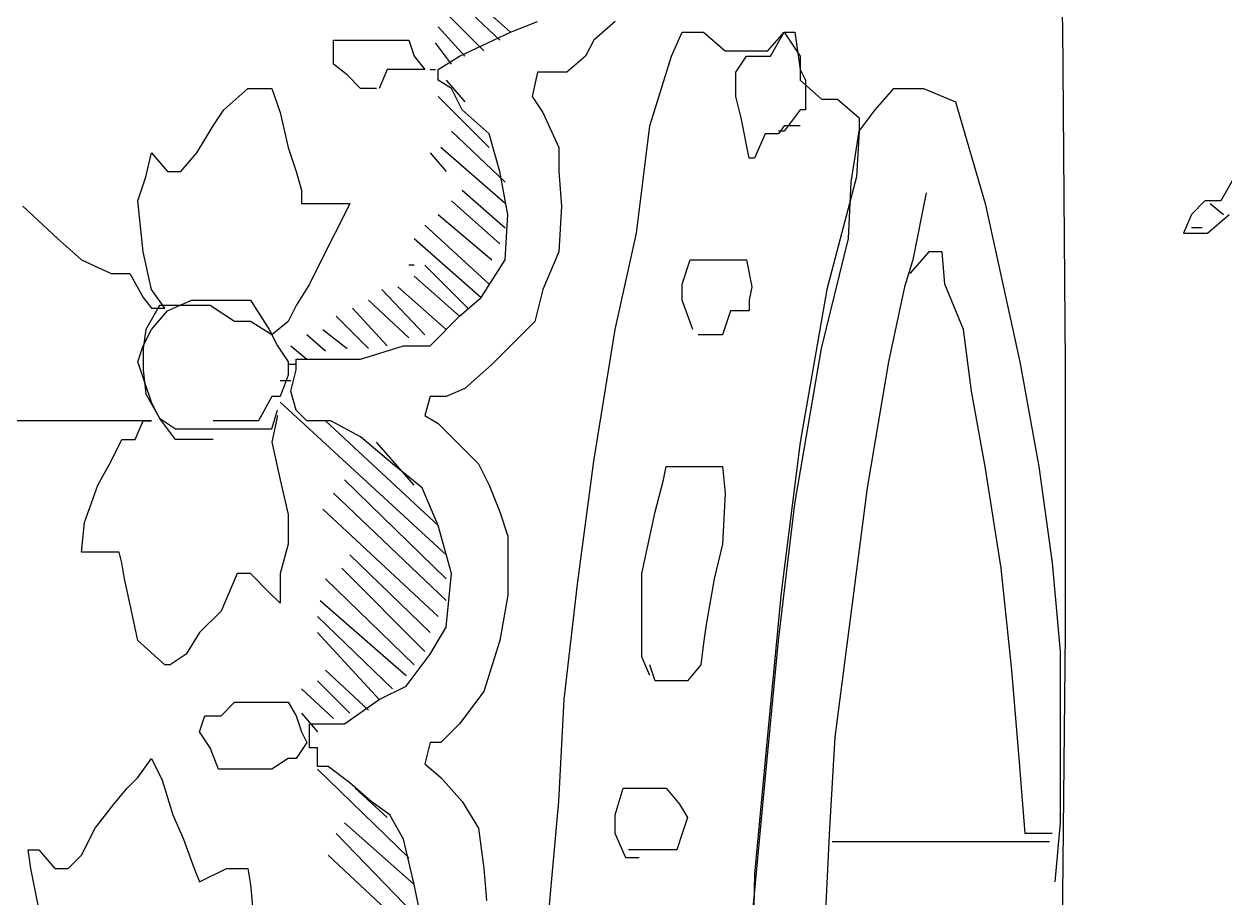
# Model space of a CAD drawing. Extents: x 730854 to 731444, y 4378581 to 4379608.
# Drawn here: x 730881.105 to 730885.585, y 4379442.97 to 4379446.23 of the extents above; entities that cross this region are included whole.
import ezdxf

# ---------------------------------------------------------------- set-up
doc = ezdxf.new("R2010")
doc.units = 0
doc.layers.get('0').update_dxf_attribs({"linetype": 'CONTINUOUS'})

msp = doc.modelspace()

# ---------------------------------------------------------------- linework, layer by layer
at = {"color": 0, "linetype": 'CONTINUOUS'}
for p, q in [((730884.98, 4379446.22), (730884.95, 4379447.31)), ((730884.98, 4379446.22), (730884.95, 4379447.31)), ((730882.92, 4379446.2), (730882.74, 4379446.36)), ((730882.92, 4379446.2), (730882.74, 4379446.36)), ((730882.71, 4379446.33), (730882.88, 4379446.17)), ((730882.71, 4379446.33), (730882.88, 4379446.17)), ((730882.82, 4379446.13), (730882.68, 4379446.27)), ((730882.82, 4379446.13), (730882.68, 4379446.27)), ((730882.92, 4379446.2), (730883.02, 4379446.24)), ((730882.92, 4379446.2), (730883.02, 4379446.24)), ((730883.31, 4379446.24), (730883.23, 4379446.17)), ((730883.31, 4379446.24), (730883.23, 4379446.17)), ((730882.65, 4379446.22), (730882.75, 4379446.11)), ((730882.65, 4379446.22), (730882.75, 4379446.11)), ((730882.73, 4379446.11), (730882.92, 4379446.2)), ((730882.73, 4379446.11), (730882.92, 4379446.2)), ((730883.52, 4379446.11), (730883.56, 4379446.2)), ((730883.52, 4379446.11), (730883.56, 4379446.2)), ((730883.56, 4379446.2), (730883.59, 4379446.2)), ((730883.56, 4379446.2), (730883.59, 4379446.2)), ((730883.59, 4379446.2), (730883.64, 4379446.2)), ((730883.59, 4379446.2), (730883.64, 4379446.2)), ((730883.64, 4379446.2), (730883.72, 4379446.13)), ((730883.64, 4379446.2), (730883.72, 4379446.13)), ((730883.88, 4379446.13), (730883.94, 4379446.2)), ((730883.88, 4379446.13), (730883.94, 4379446.2)), ((730883.89, 4379446.11), (730883.94, 4379446.2)), ((730883.89, 4379446.11), (730883.94, 4379446.2)), ((730883.94, 4379446.2), (730884, 4379446.11)), ((730883.94, 4379446.2), (730883.98, 4379446.2)), ((730883.94, 4379446.2), (730884, 4379446.11)), ((730883.94, 4379446.2), (730883.98, 4379446.2)), ((730883.98, 4379446.2), (730884, 4379446.06)), ((730883.98, 4379446.2), (730884, 4379446.06)), ((730884.99, 4379444.96), (730884.98, 4379446.22)), ((730884.99, 4379444.96), (730884.98, 4379446.22)), ((730882.26, 4379446.08), (730882.26, 4379446.17)), ((730882.26, 4379446.17), (730882.3, 4379446.17)), ((730882.26, 4379446.08), (730882.26, 4379446.17)), ((730882.26, 4379446.17), (730882.3, 4379446.17)), ((730882.3, 4379446.17), (730882.36, 4379446.17)), ((730882.3, 4379446.17), (730882.36, 4379446.17)), ((730882.36, 4379446.17), (730882.42, 4379446.17)), ((730882.36, 4379446.17), (730882.42, 4379446.17)), ((730882.42, 4379446.17), (730882.48, 4379446.17)), ((730882.42, 4379446.17), (730882.48, 4379446.17)), ((730882.48, 4379446.17), (730882.54, 4379446.17)), ((730882.48, 4379446.17), (730882.54, 4379446.17)), ((730882.54, 4379446.17), (730882.56, 4379446.11)), ((730882.54, 4379446.17), (730882.56, 4379446.11)), ((730882.7, 4379446.08), (730882.64, 4379446.16)), ((730882.7, 4379446.08), (730882.64, 4379446.16)), ((730883.23, 4379446.17), (730883.2, 4379446.11)), ((730883.23, 4379446.17), (730883.2, 4379446.11)), ((730882.56, 4379446.11), (730882.6, 4379446.06)), ((730882.56, 4379446.11), (730882.6, 4379446.06)), ((730882.65, 4379446.06), (730882.73, 4379446.11)), ((730882.65, 4379446.06), (730882.73, 4379446.11)), ((730883.2, 4379446.11), (730883.13, 4379446.05)), ((730883.2, 4379446.11), (730883.13, 4379446.05)), ((730883.44, 4379445.85), (730883.52, 4379446.11)), ((730883.44, 4379445.85), (730883.52, 4379446.11)), ((730883.72, 4379446.13), (730883.76, 4379446.13)), ((730883.72, 4379446.13), (730883.76, 4379446.13)), ((730883.76, 4379446.13), (730883.83, 4379446.13)), ((730883.76, 4379446.13), (730883.83, 4379446.13)), ((730883.76, 4379446.05), (730883.8, 4379446.11)), ((730883.76, 4379446.05), (730883.8, 4379446.11)), ((730883.8, 4379446.11), (730883.84, 4379446.11)), ((730883.8, 4379446.11), (730883.84, 4379446.11)), ((730883.83, 4379446.13), (730883.88, 4379446.13)), ((730883.83, 4379446.13), (730883.88, 4379446.13)), ((730883.84, 4379446.11), (730883.89, 4379446.11)), ((730883.84, 4379446.11), (730883.89, 4379446.11)), ((730884, 4379446.11), (730884, 4379446.02)), ((730884, 4379446.11), (730884, 4379446.02)), ((730882.31, 4379446.04), (730882.26, 4379446.08)), ((730882.31, 4379446.04), (730882.26, 4379446.08)), ((730882.46, 4379446.06), (730882.43, 4379445.99)), ((730882.46, 4379446.06), (730882.43, 4379445.99)), ((730882.53, 4379446.06), (730882.46, 4379446.06)), ((730882.53, 4379446.06), (730882.46, 4379446.06)), ((730882.56, 4379446.06), (730882.53, 4379446.06)), ((730882.56, 4379446.06), (730882.53, 4379446.06)), ((730882.6, 4379446.06), (730882.56, 4379446.06)), ((730882.6, 4379446.06), (730882.56, 4379446.06)), ((730882.62, 4379446.06), (730882.64, 4379446.06)), ((730882.62, 4379446.06), (730882.64, 4379446.06)), ((730882.65, 4379446.02), (730882.65, 4379446.06)), ((730882.65, 4379446.02), (730882.65, 4379446.06)), ((730883.02, 4379446.05), (730883, 4379445.96)), ((730883.02, 4379446.05), (730883, 4379445.96)), ((730883.06, 4379446.05), (730883.02, 4379446.05)), ((730883.06, 4379446.05), (730883.02, 4379446.05)), ((730883.13, 4379446.05), (730883.06, 4379446.05)), ((730883.13, 4379446.05), (730883.06, 4379446.05)), ((730883.76, 4379445.96), (730883.76, 4379446.05)), ((730883.76, 4379445.96), (730883.76, 4379446.05)), ((730884, 4379446.06), (730884.02, 4379446.02)), ((730884, 4379446.06), (730884.02, 4379446.02)), ((730882.36, 4379445.99), (730882.31, 4379446.04)), ((730882.36, 4379445.99), (730882.31, 4379446.04)), ((730882.7, 4379445.99), (730882.65, 4379446.02)), ((730882.7, 4379445.99), (730882.65, 4379446.02)), ((730882.68, 4379446.02), (730882.75, 4379445.94)), ((730882.68, 4379446.02), (730882.75, 4379445.94)), ((730884, 4379446.02), (730884.08, 4379445.95)), ((730884, 4379446.02), (730884.08, 4379445.95)), ((730884.02, 4379446.02), (730884.02, 4379445.96)), ((730884.02, 4379446.02), (730884.02, 4379445.96)), ((730881.85, 4379445.91), (730881.94, 4379445.99)), ((730881.85, 4379445.91), (730881.94, 4379445.99)), ((730881.94, 4379445.99), (730882, 4379445.99)), ((730881.94, 4379445.99), (730882, 4379445.99)), ((730882, 4379445.99), (730882.03, 4379445.99)), ((730882, 4379445.99), (730882.03, 4379445.99)), ((730882.03, 4379445.99), (730882.06, 4379445.9)), ((730882.03, 4379445.99), (730882.06, 4379445.9)), ((730882.42, 4379445.99), (730882.36, 4379445.99)), ((730882.42, 4379445.99), (730882.36, 4379445.99)), ((730882.84, 4379445.77), (730882.65, 4379445.96)), ((730882.84, 4379445.77), (730882.65, 4379445.96)), ((730882.74, 4379445.91), (730882.7, 4379445.99)), ((730882.74, 4379445.91), (730882.7, 4379445.99)), ((730883, 4379445.96), (730883.04, 4379445.9)), ((730883, 4379445.96), (730883.04, 4379445.9)), ((730883.78, 4379445.88), (730883.76, 4379445.96)), ((730883.78, 4379445.88), (730883.76, 4379445.96)), ((730884.02, 4379445.96), (730884.02, 4379445.91)), ((730884.02, 4379445.96), (730884.02, 4379445.91)), ((730884.28, 4379445.91), (730884.35, 4379445.99)), ((730884.28, 4379445.91), (730884.35, 4379445.99)), ((730884.35, 4379445.99), (730884.46, 4379445.99)), ((730884.35, 4379445.99), (730884.46, 4379445.99)), ((730884.46, 4379445.99), (730884.58, 4379445.94)), ((730884.46, 4379445.99), (730884.58, 4379445.94)), ((730881.81, 4379445.85), (730881.85, 4379445.91)), ((730881.81, 4379445.85), (730881.85, 4379445.91)), ((730882.84, 4379445.82), (730882.74, 4379445.91)), ((730882.84, 4379445.82), (730882.74, 4379445.91)), ((730884, 4379445.91), (730883.94, 4379445.83)), ((730884, 4379445.91), (730883.94, 4379445.83)), ((730884.02, 4379445.91), (730884, 4379445.91)), ((730884.02, 4379445.91), (730884, 4379445.91)), ((730884.08, 4379445.95), (730884.14, 4379445.95)), ((730884.08, 4379445.95), (730884.14, 4379445.95)), ((730884.14, 4379445.95), (730884.22, 4379445.88)), ((730884.14, 4379445.95), (730884.22, 4379445.88)), ((730884.22, 4379445.83), (730884.28, 4379445.91)), ((730884.22, 4379445.83), (730884.28, 4379445.91)), ((730884.58, 4379445.94), (730884.69, 4379445.56)), ((730884.58, 4379445.94), (730884.69, 4379445.56)), ((730882.06, 4379445.9), (730882.09, 4379445.77)), ((730882.06, 4379445.9), (730882.09, 4379445.77)), ((730883.04, 4379445.9), (730883.1, 4379445.77)), ((730883.04, 4379445.9), (730883.1, 4379445.77)), ((730883.81, 4379445.73), (730883.78, 4379445.88)), ((730883.81, 4379445.73), (730883.78, 4379445.88)), ((730884.22, 4379445.88), (730884.22, 4379445.83)), ((730884.22, 4379445.88), (730884.22, 4379445.83)), ((730881.75, 4379445.75), (730881.81, 4379445.85)), ((730881.75, 4379445.75), (730881.81, 4379445.85)), ((730882.7, 4379445.83), (730882.9, 4379445.64)), ((730882.7, 4379445.83), (730882.9, 4379445.64)), ((730882.88, 4379445.68), (730882.84, 4379445.82)), ((730882.88, 4379445.68), (730882.84, 4379445.82)), ((730883.39, 4379445.45), (730883.44, 4379445.85)), ((730883.39, 4379445.45), (730883.44, 4379445.85)), ((730883.87, 4379445.82), (730883.83, 4379445.73)), ((730883.87, 4379445.82), (730883.83, 4379445.73)), ((730883.92, 4379445.82), (730883.87, 4379445.82)), ((730883.92, 4379445.82), (730883.87, 4379445.82)), ((730883.94, 4379445.85), (730883.92, 4379445.82)), ((730883.94, 4379445.85), (730883.92, 4379445.82)), ((730883.94, 4379445.83), (730883.92, 4379445.83)), ((730883.94, 4379445.83), (730883.92, 4379445.83)), ((730884, 4379445.85), (730883.94, 4379445.85)), ((730884, 4379445.85), (730883.94, 4379445.85)), ((730884.19, 4379445.64), (730884.22, 4379445.83)), ((730884.19, 4379445.64), (730884.22, 4379445.83)), ((730884.22, 4379445.83), (730884.21, 4379445.66)), ((730884.22, 4379445.83), (730884.21, 4379445.66)), ((730881.56, 4379445.66), (730881.58, 4379445.75)), ((730881.56, 4379445.66), (730881.58, 4379445.75)), ((730881.58, 4379445.75), (730881.64, 4379445.68)), ((730881.58, 4379445.75), (730881.64, 4379445.68)), ((730881.69, 4379445.68), (730881.75, 4379445.75)), ((730881.69, 4379445.68), (730881.75, 4379445.75)), ((730882.09, 4379445.77), (730882.12, 4379445.68)), ((730882.09, 4379445.77), (730882.12, 4379445.68)), ((730882.62, 4379445.75), (730882.68, 4379445.68)), ((730882.62, 4379445.75), (730882.68, 4379445.68)), ((730882.9, 4379445.56), (730882.66, 4379445.77)), ((730882.9, 4379445.56), (730882.66, 4379445.77)), ((730883.1, 4379445.77), (730883.1, 4379445.68)), ((730883.1, 4379445.77), (730883.1, 4379445.68)), ((730883.83, 4379445.73), (730883.81, 4379445.73)), ((730883.83, 4379445.73), (730883.81, 4379445.73)), ((730881.53, 4379445.57), (730881.56, 4379445.66)), ((730881.53, 4379445.57), (730881.56, 4379445.66)), ((730881.64, 4379445.68), (730881.69, 4379445.68)), ((730881.64, 4379445.68), (730881.69, 4379445.68)), ((730882.12, 4379445.68), (730882.14, 4379445.61)), ((730882.12, 4379445.68), (730882.14, 4379445.61)), ((730882.91, 4379445.52), (730882.88, 4379445.68)), ((730882.91, 4379445.52), (730882.88, 4379445.68)), ((730883.1, 4379445.68), (730883.11, 4379445.55)), ((730883.1, 4379445.68), (730883.11, 4379445.55)), ((730884.21, 4379445.66), (730884.1, 4379445.24)), ((730884.21, 4379445.66), (730884.1, 4379445.24)), ((730884.18, 4379445.43), (730884.19, 4379445.64)), ((730884.18, 4379445.43), (730884.19, 4379445.64)), ((730885.62, 4379445.66), (730885.57, 4379445.57)), ((730885.62, 4379445.66), (730885.57, 4379445.57)), ((730882.14, 4379445.61), (730882.14, 4379445.56)), ((730882.14, 4379445.61), (730882.14, 4379445.56)), ((730882.74, 4379445.61), (730882.9, 4379445.47)), ((730882.74, 4379445.61), (730882.9, 4379445.47)), ((730884.47, 4379445.6), (730884.42, 4379445.35)), ((730884.47, 4379445.6), (730884.42, 4379445.35)), ((730881.1, 4379445.55), (730881.23, 4379445.43)), ((730881.1, 4379445.55), (730881.23, 4379445.43)), ((730881.55, 4379445.38), (730881.53, 4379445.57)), ((730881.55, 4379445.38), (730881.53, 4379445.57)), ((730882.14, 4379445.56), (730882.24, 4379445.56)), ((730882.14, 4379445.56), (730882.24, 4379445.56)), ((730882.24, 4379445.56), (730882.32, 4379445.56)), ((730882.24, 4379445.56), (730882.32, 4379445.56)), ((730882.32, 4379445.56), (730882.3, 4379445.52)), ((730882.32, 4379445.56), (730882.3, 4379445.52)), ((730882.88, 4379445.41), (730882.7, 4379445.57)), ((730882.88, 4379445.41), (730882.7, 4379445.57)), ((730883.11, 4379445.55), (730883.1, 4379445.38)), ((730883.11, 4379445.55), (730883.1, 4379445.38)), ((730884.69, 4379445.56), (730884.82, 4379444.97)), ((730884.69, 4379445.56), (730884.82, 4379444.97)), ((730885.51, 4379445.57), (730885.46, 4379445.52)), ((730885.51, 4379445.57), (730885.46, 4379445.52)), ((730885.57, 4379445.57), (730885.51, 4379445.57)), ((730885.57, 4379445.57), (730885.51, 4379445.57)), ((730885.53, 4379445.56), (730885.58, 4379445.52)), ((730885.53, 4379445.56), (730885.58, 4379445.52)), ((730882.3, 4379445.52), (730882.23, 4379445.38)), ((730882.3, 4379445.52), (730882.23, 4379445.38)), ((730882.65, 4379445.52), (730882.85, 4379445.35)), ((730882.65, 4379445.52), (730882.85, 4379445.35)), ((730882.9, 4379445.35), (730882.91, 4379445.52)), ((730882.9, 4379445.35), (730882.91, 4379445.52)), ((730885.46, 4379445.52), (730885.43, 4379445.45)), ((730885.46, 4379445.52), (730885.43, 4379445.45)), ((730885.52, 4379445.45), (730885.6, 4379445.52)), ((730885.52, 4379445.45), (730885.6, 4379445.52)), ((730882.84, 4379445.26), (730882.6, 4379445.48)), ((730882.84, 4379445.26), (730882.6, 4379445.48)), ((730885.5, 4379445.47), (730885.46, 4379445.47)), ((730885.5, 4379445.47), (730885.46, 4379445.47)), ((730881.23, 4379445.43), (730881.32, 4379445.35)), ((730881.23, 4379445.43), (730881.32, 4379445.35)), ((730882.56, 4379445.43), (730882.81, 4379445.21)), ((730882.56, 4379445.43), (730882.81, 4379445.21)), ((730883.31, 4379445.09), (730883.39, 4379445.45)), ((730883.31, 4379445.09), (730883.39, 4379445.45)), ((730884.08, 4379445.02), (730884.18, 4379445.43)), ((730884.08, 4379445.02), (730884.18, 4379445.43)), ((730885.43, 4379445.45), (730885.52, 4379445.45)), ((730885.43, 4379445.45), (730885.52, 4379445.45)), ((730881.58, 4379445.24), (730881.55, 4379445.38)), ((730881.58, 4379445.24), (730881.55, 4379445.38)), ((730882.23, 4379445.38), (730882.17, 4379445.26)), ((730882.23, 4379445.38), (730882.17, 4379445.26)), ((730883.1, 4379445.38), (730883.04, 4379445.24)), ((730883.1, 4379445.38), (730883.04, 4379445.24)), ((730884.48, 4379445.38), (730884.41, 4379445.3)), ((730884.48, 4379445.38), (730884.41, 4379445.3)), ((730884.53, 4379445.38), (730884.48, 4379445.38)), ((730884.53, 4379445.38), (730884.48, 4379445.38)), ((730884.54, 4379445.26), (730884.53, 4379445.38)), ((730884.54, 4379445.26), (730884.53, 4379445.38)), ((730881.32, 4379445.35), (730881.43, 4379445.3)), ((730881.32, 4379445.35), (730881.43, 4379445.3)), ((730882.56, 4379445.33), (730882.54, 4379445.33)), ((730882.56, 4379445.33), (730882.54, 4379445.33)), ((730882.76, 4379445.17), (730882.6, 4379445.33)), ((730882.76, 4379445.17), (730882.6, 4379445.33)), ((730882.81, 4379445.21), (730882.9, 4379445.35)), ((730882.81, 4379445.21), (730882.9, 4379445.35)), ((730883.56, 4379445.26), (730883.59, 4379445.35)), ((730883.56, 4379445.26), (730883.59, 4379445.35)), ((730883.59, 4379445.35), (730883.67, 4379445.35)), ((730883.59, 4379445.35), (730883.67, 4379445.35)), ((730883.67, 4379445.35), (730883.74, 4379445.35)), ((730883.67, 4379445.35), (730883.74, 4379445.35)), ((730883.74, 4379445.35), (730883.8, 4379445.35)), ((730883.74, 4379445.35), (730883.8, 4379445.35)), ((730883.8, 4379445.35), (730883.82, 4379445.25)), ((730883.8, 4379445.35), (730883.82, 4379445.25)), ((730884.42, 4379445.35), (730884.39, 4379445.25)), ((730884.42, 4379445.35), (730884.39, 4379445.25)), ((730881.43, 4379445.3), (730881.5, 4379445.3)), ((730881.43, 4379445.3), (730881.5, 4379445.3)), ((730881.5, 4379445.3), (730881.55, 4379445.21)), ((730881.5, 4379445.3), (730881.55, 4379445.21)), ((730882.56, 4379445.29), (730882.73, 4379445.14)), ((730882.56, 4379445.29), (730882.73, 4379445.14)), ((730881.63, 4379445.17), (730881.58, 4379445.24)), ((730881.63, 4379445.17), (730881.58, 4379445.24)), ((730882.17, 4379445.26), (730882.12, 4379445.18)), ((730882.17, 4379445.26), (730882.12, 4379445.18)), ((730882.44, 4379445.24), (730882.6, 4379445.07)), ((730882.44, 4379445.24), (730882.6, 4379445.07)), ((730882.68, 4379445.09), (730882.5, 4379445.25)), ((730882.68, 4379445.09), (730882.5, 4379445.25)), ((730883.04, 4379445.24), (730883.01, 4379445.12)), ((730883.04, 4379445.24), (730883.01, 4379445.12)), ((730883.56, 4379445.2), (730883.56, 4379445.26)), ((730883.56, 4379445.2), (730883.56, 4379445.26)), ((730883.82, 4379445.25), (730883.81, 4379445.2)), ((730883.82, 4379445.25), (730883.81, 4379445.2)), ((730884.1, 4379445.24), (730884, 4379444.67)), ((730884.1, 4379445.24), (730884, 4379444.67)), ((730884.39, 4379445.25), (730884.33, 4379444.97)), ((730884.39, 4379445.25), (730884.33, 4379444.97)), ((730884.61, 4379445.09), (730884.54, 4379445.26)), ((730884.61, 4379445.09), (730884.54, 4379445.26)), ((730881.55, 4379445.21), (730881.58, 4379445.17)), ((730881.55, 4379445.21), (730881.58, 4379445.17)), ((730881.64, 4379445.16), (730881.73, 4379445.2)), ((730881.64, 4379445.16), (730881.73, 4379445.2)), ((730881.73, 4379445.2), (730881.81, 4379445.2)), ((730881.73, 4379445.2), (730881.81, 4379445.2)), ((730881.81, 4379445.2), (730881.89, 4379445.2)), ((730881.81, 4379445.2), (730881.89, 4379445.2)), ((730881.89, 4379445.2), (730881.95, 4379445.2)), ((730881.89, 4379445.2), (730881.95, 4379445.2)), ((730881.95, 4379445.2), (730882.02, 4379445.09)), ((730881.95, 4379445.2), (730882.02, 4379445.09)), ((730882.54, 4379445.06), (730882.39, 4379445.2)), ((730882.54, 4379445.06), (730882.39, 4379445.2)), ((730882.73, 4379445.14), (730882.81, 4379445.21)), ((730882.73, 4379445.14), (730882.81, 4379445.21)), ((730883.6, 4379445.09), (730883.56, 4379445.2)), ((730883.6, 4379445.09), (730883.56, 4379445.2)), ((730883.81, 4379445.2), (730883.81, 4379445.16)), ((730883.81, 4379445.2), (730883.81, 4379445.16)), ((730881.61, 4379445.18), (730881.56, 4379445.09)), ((730881.61, 4379445.18), (730881.56, 4379445.09)), ((730881.58, 4379445.17), (730881.63, 4379445.17)), ((730881.58, 4379445.17), (730881.63, 4379445.17)), ((730881.58, 4379445.09), (730881.64, 4379445.16)), ((730881.58, 4379445.09), (730881.64, 4379445.16)), ((730881.67, 4379445.18), (730881.61, 4379445.18)), ((730881.67, 4379445.18), (730881.61, 4379445.18)), ((730881.8, 4379445.18), (730881.67, 4379445.18)), ((730881.8, 4379445.18), (730881.67, 4379445.18)), ((730881.89, 4379445.12), (730881.8, 4379445.18)), ((730881.89, 4379445.12), (730881.8, 4379445.18)), ((730882.12, 4379445.18), (730882.09, 4379445.12)), ((730882.12, 4379445.18), (730882.09, 4379445.12)), ((730882.33, 4379445.17), (730882.46, 4379445.03)), ((730882.33, 4379445.17), (730882.46, 4379445.03)), ((730883.74, 4379445.16), (730883.71, 4379445.07)), ((730883.74, 4379445.16), (730883.71, 4379445.07)), ((730883.8, 4379445.16), (730883.74, 4379445.16)), ((730883.8, 4379445.16), (730883.74, 4379445.16)), ((730883.81, 4379445.16), (730883.8, 4379445.16)), ((730883.81, 4379445.16), (730883.8, 4379445.16)), ((730881.95, 4379445.12), (730881.89, 4379445.12)), ((730881.95, 4379445.12), (730881.89, 4379445.12)), ((730882.03, 4379445.07), (730881.95, 4379445.12)), ((730882.03, 4379445.07), (730881.95, 4379445.12)), ((730882.09, 4379445.12), (730882.03, 4379445.07)), ((730882.09, 4379445.12), (730882.03, 4379445.07)), ((730882.39, 4379445.02), (730882.27, 4379445.14)), ((730882.39, 4379445.02), (730882.27, 4379445.14)), ((730882.62, 4379445.03), (730882.73, 4379445.14)), ((730882.62, 4379445.03), (730882.73, 4379445.14)), ((730883.01, 4379445.12), (730882.92, 4379445.03)), ((730883.01, 4379445.12), (730882.92, 4379445.03)), ((730881.56, 4379445.09), (730881.55, 4379445.02)), ((730881.55, 4379445.03), (730881.58, 4379445.09)), ((730881.56, 4379445.09), (730881.55, 4379445.02)), ((730881.55, 4379445.03), (730881.58, 4379445.09)), ((730882.02, 4379445.09), (730882.05, 4379445.03)), ((730882.02, 4379445.09), (730882.05, 4379445.03)), ((730882.23, 4379445.01), (730882.16, 4379445.07)), ((730882.23, 4379445.01), (730882.16, 4379445.07)), ((730882.22, 4379445.09), (730882.31, 4379445.02)), ((730882.22, 4379445.09), (730882.31, 4379445.02)), ((730883.23, 4379444.6), (730883.31, 4379445.09)), ((730883.23, 4379444.6), (730883.31, 4379445.09)), ((730883.65, 4379445.07), (730883.62, 4379445.07)), ((730883.65, 4379445.07), (730883.62, 4379445.07)), ((730883.71, 4379445.07), (730883.65, 4379445.07)), ((730883.71, 4379445.07), (730883.65, 4379445.07)), ((730884.64, 4379444.86), (730884.61, 4379445.09)), ((730884.64, 4379444.86), (730884.61, 4379445.09)), ((730881.53, 4379444.97), (730881.55, 4379445.03)), ((730881.53, 4379444.97), (730881.55, 4379445.03)), ((730881.55, 4379445.02), (730881.55, 4379444.94)), ((730881.55, 4379445.02), (730881.55, 4379444.94)), ((730882.05, 4379445.03), (730882.09, 4379444.97)), ((730882.05, 4379445.03), (730882.09, 4379444.97)), ((730882.1, 4379445.03), (730882.16, 4379444.98)), ((730882.1, 4379445.03), (730882.16, 4379444.98)), ((730882.36, 4379444.98), (730882.52, 4379445.03)), ((730882.36, 4379444.98), (730882.52, 4379445.03)), ((730882.52, 4379445.03), (730882.62, 4379445.03)), ((730882.52, 4379445.03), (730882.62, 4379445.03)), ((730882.92, 4379445.03), (730882.85, 4379444.96)), ((730882.92, 4379445.03), (730882.85, 4379444.96)), ((730883.98, 4379444.44), (730884.08, 4379445.02)), ((730883.98, 4379444.44), (730884.08, 4379445.02)), ((730881.58, 4379444.82), (730881.53, 4379444.97)), ((730881.58, 4379444.82), (730881.53, 4379444.97)), ((730882.09, 4379444.97), (730882.09, 4379444.92)), ((730882.09, 4379444.97), (730882.09, 4379444.92)), ((730882.12, 4379444.94), (730882.12, 4379444.98)), ((730882.12, 4379444.98), (730882.17, 4379444.98)), ((730882.12, 4379444.94), (730882.12, 4379444.98)), ((730882.12, 4379444.98), (730882.17, 4379444.98)), ((730882.17, 4379444.98), (730882.36, 4379444.98)), ((730882.17, 4379444.98), (730882.36, 4379444.98)), ((730884.33, 4379444.97), (730884.25, 4379444.5)), ((730884.33, 4379444.97), (730884.25, 4379444.5)), ((730884.82, 4379444.97), (730884.89, 4379444.58)), ((730884.82, 4379444.97), (730884.89, 4379444.58)), ((730881.55, 4379444.94), (730881.56, 4379444.85)), ((730881.55, 4379444.94), (730881.56, 4379444.85)), ((730882.12, 4379444.96), (730882.09, 4379444.96)), ((730882.12, 4379444.96), (730882.09, 4379444.96)), ((730882.1, 4379444.86), (730882.12, 4379444.94)), ((730882.1, 4379444.86), (730882.12, 4379444.94)), ((730882.85, 4379444.96), (730882.75, 4379444.87)), ((730882.85, 4379444.96), (730882.75, 4379444.87)), ((730884.99, 4379443.96), (730884.99, 4379444.96)), ((730884.99, 4379443.96), (730884.99, 4379444.96)), ((730882.09, 4379444.92), (730882.06, 4379444.84)), ((730882.09, 4379444.92), (730882.06, 4379444.84)), ((730882.06, 4379444.9), (730882.1, 4379444.9)), ((730882.06, 4379444.9), (730882.1, 4379444.9)), ((730881.56, 4379444.85), (730881.61, 4379444.76)), ((730881.56, 4379444.85), (730881.61, 4379444.76)), ((730882.03, 4379444.84), (730881.98, 4379444.75)), ((730882.03, 4379444.84), (730881.98, 4379444.75)), ((730882.06, 4379444.84), (730882.03, 4379444.84)), ((730882.06, 4379444.84), (730882.03, 4379444.84)), ((730882.12, 4379444.79), (730882.1, 4379444.86)), ((730882.12, 4379444.79), (730882.1, 4379444.86)), ((730882.62, 4379444.84), (730882.6, 4379444.77)), ((730882.62, 4379444.84), (730882.6, 4379444.77)), ((730882.68, 4379444.84), (730882.62, 4379444.84)), ((730882.68, 4379444.84), (730882.62, 4379444.84)), ((730882.75, 4379444.87), (730882.68, 4379444.84)), ((730882.75, 4379444.87), (730882.68, 4379444.84)), ((730884.69, 4379444.58), (730884.64, 4379444.86)), ((730884.69, 4379444.58), (730884.64, 4379444.86)), ((730881.61, 4379444.76), (730881.58, 4379444.82)), ((730881.61, 4379444.76), (730881.58, 4379444.82)), ((730882.03, 4379444.72), (730882.05, 4379444.79)), ((730882.03, 4379444.72), (730882.05, 4379444.79)), ((730882.68, 4379444.25), (730882.06, 4379444.82)), ((730882.68, 4379444.25), (730882.06, 4379444.82)), ((730882.16, 4379444.75), (730882.12, 4379444.79)), ((730882.16, 4379444.75), (730882.12, 4379444.79)), ((730881.3, 4379444.75), (730881.07, 4379444.75)), ((730881.3, 4379444.75), (730881.07, 4379444.75)), ((730881.4, 4379444.75), (730881.3, 4379444.75)), ((730881.4, 4379444.75), (730881.3, 4379444.75)), ((730881.5, 4379444.75), (730881.4, 4379444.75)), ((730881.5, 4379444.75), (730881.4, 4379444.75)), ((730881.58, 4379444.75), (730881.5, 4379444.75)), ((730881.58, 4379444.75), (730881.5, 4379444.75)), ((730881.52, 4379444.68), (730881.55, 4379444.75)), ((730881.52, 4379444.68), (730881.55, 4379444.75)), ((730881.55, 4379444.75), (730881.58, 4379444.75)), ((730881.55, 4379444.75), (730881.58, 4379444.75)), ((730881.61, 4379444.76), (730881.67, 4379444.72)), ((730881.67, 4379444.68), (730881.61, 4379444.76)), ((730881.61, 4379444.76), (730881.67, 4379444.72)), ((730881.67, 4379444.68), (730881.61, 4379444.76)), ((730881.86, 4379444.75), (730881.81, 4379444.75)), ((730881.86, 4379444.75), (730881.81, 4379444.75)), ((730881.89, 4379444.75), (730881.86, 4379444.75)), ((730881.89, 4379444.75), (730881.86, 4379444.75)), ((730881.94, 4379444.75), (730881.89, 4379444.75)), ((730881.94, 4379444.75), (730881.89, 4379444.75)), ((730881.98, 4379444.75), (730881.94, 4379444.75)), ((730881.98, 4379444.75), (730881.94, 4379444.75)), ((730882.05, 4379444.77), (730882.03, 4379444.67)), ((730882.05, 4379444.77), (730882.03, 4379444.67)), ((730882.25, 4379444.75), (730882.16, 4379444.75)), ((730882.25, 4379444.75), (730882.16, 4379444.75)), ((730882.23, 4379444.75), (730882.65, 4379444.36)), ((730882.23, 4379444.75), (730882.65, 4379444.36)), ((730882.36, 4379444.69), (730882.25, 4379444.75)), ((730882.36, 4379444.69), (730882.25, 4379444.75)), ((730882.6, 4379444.77), (730882.65, 4379444.74)), ((730882.6, 4379444.77), (730882.65, 4379444.74)), ((730881.67, 4379444.72), (730881.76, 4379444.72)), ((730881.67, 4379444.72), (730881.76, 4379444.72)), ((730881.76, 4379444.72), (730881.85, 4379444.72)), ((730881.76, 4379444.72), (730881.85, 4379444.72)), ((730881.85, 4379444.72), (730881.97, 4379444.72)), ((730881.85, 4379444.72), (730881.97, 4379444.72)), ((730881.97, 4379444.72), (730882.03, 4379444.72)), ((730881.97, 4379444.72), (730882.03, 4379444.72)), ((730882.65, 4379444.74), (730882.71, 4379444.68)), ((730882.65, 4379444.74), (730882.71, 4379444.68)), ((730881.43, 4379444.6), (730881.47, 4379444.68)), ((730881.43, 4379444.6), (730881.47, 4379444.68)), ((730881.47, 4379444.68), (730881.52, 4379444.68)), ((730881.47, 4379444.68), (730881.52, 4379444.68)), ((730881.75, 4379444.68), (730881.67, 4379444.68)), ((730881.75, 4379444.68), (730881.67, 4379444.68)), ((730881.81, 4379444.68), (730881.75, 4379444.68)), ((730881.81, 4379444.68), (730881.75, 4379444.68)), ((730882.03, 4379444.67), (730882.06, 4379444.53)), ((730882.03, 4379444.67), (730882.06, 4379444.53)), ((730882.48, 4379444.59), (730882.36, 4379444.69)), ((730882.48, 4379444.59), (730882.36, 4379444.69)), ((730882.56, 4379444.51), (730882.42, 4379444.67)), ((730882.56, 4379444.51), (730882.42, 4379444.67)), ((730882.71, 4379444.68), (730882.8, 4379444.59)), ((730882.71, 4379444.68), (730882.8, 4379444.59)), ((730884, 4379444.67), (730883.93, 4379444.11)), ((730884, 4379444.67), (730883.93, 4379444.11)), ((730881.38, 4379444.51), (730881.43, 4379444.6)), ((730881.38, 4379444.51), (730881.43, 4379444.6)), ((730882.59, 4379444.5), (730882.48, 4379444.59)), ((730882.59, 4379444.5), (730882.48, 4379444.59)), ((730882.8, 4379444.59), (730882.84, 4379444.51)), ((730882.8, 4379444.59), (730882.84, 4379444.51)), ((730883.17, 4379444.14), (730883.23, 4379444.6)), ((730883.17, 4379444.14), (730883.23, 4379444.6)), ((730883.49, 4379444.53), (730883.5, 4379444.58)), ((730883.49, 4379444.53), (730883.5, 4379444.58)), ((730883.5, 4379444.58), (730883.56, 4379444.58)), ((730883.5, 4379444.58), (730883.56, 4379444.58)), ((730883.56, 4379444.58), (730883.62, 4379444.58)), ((730883.56, 4379444.58), (730883.62, 4379444.58)), ((730883.62, 4379444.58), (730883.67, 4379444.58)), ((730883.62, 4379444.58), (730883.67, 4379444.58)), ((730883.67, 4379444.58), (730883.71, 4379444.58)), ((730883.67, 4379444.58), (730883.71, 4379444.58)), ((730883.71, 4379444.58), (730883.72, 4379444.48)), ((730883.71, 4379444.58), (730883.72, 4379444.48)), ((730884.75, 4379444.2), (730884.69, 4379444.58)), ((730884.75, 4379444.2), (730884.69, 4379444.58)), ((730884.89, 4379444.58), (730884.94, 4379444.22)), ((730884.89, 4379444.58), (730884.94, 4379444.22)), ((730882.06, 4379444.53), (730882.09, 4379444.4)), ((730882.06, 4379444.53), (730882.09, 4379444.4)), ((730882.3, 4379444.53), (730882.68, 4379444.16)), ((730882.3, 4379444.53), (730882.68, 4379444.16)), ((730883.46, 4379444.41), (730883.49, 4379444.53)), ((730883.46, 4379444.41), (730883.49, 4379444.53)), ((730881.33, 4379444.37), (730881.38, 4379444.51)), ((730881.33, 4379444.37), (730881.38, 4379444.51)), ((730882.68, 4379444.08), (730882.26, 4379444.48)), ((730882.68, 4379444.08), (730882.26, 4379444.48)), ((730882.65, 4379444.36), (730882.59, 4379444.5)), ((730882.65, 4379444.36), (730882.59, 4379444.5)), ((730882.84, 4379444.51), (730882.88, 4379444.41)), ((730882.84, 4379444.51), (730882.88, 4379444.41)), ((730883.72, 4379444.48), (730883.71, 4379444.29)), ((730883.72, 4379444.48), (730883.71, 4379444.29)), ((730884.25, 4379444.5), (730884.19, 4379444.04)), ((730884.25, 4379444.5), (730884.19, 4379444.04)), ((730883.92, 4379443.93), (730883.98, 4379444.44)), ((730883.92, 4379443.93), (730883.98, 4379444.44)), ((730882.09, 4379444.4), (730882.09, 4379444.29)), ((730882.09, 4379444.4), (730882.09, 4379444.29)), ((730882.22, 4379444.42), (730882.65, 4379444.02)), ((730882.22, 4379444.42), (730882.65, 4379444.02)), ((730882.88, 4379444.41), (730882.91, 4379444.32)), ((730882.88, 4379444.41), (730882.91, 4379444.32)), ((730883.41, 4379444.18), (730883.46, 4379444.41)), ((730883.41, 4379444.18), (730883.46, 4379444.41)), ((730881.32, 4379444.26), (730881.33, 4379444.37)), ((730881.32, 4379444.26), (730881.33, 4379444.37)), ((730882.7, 4379444.18), (730882.65, 4379444.36)), ((730882.7, 4379444.18), (730882.65, 4379444.36)), ((730882.91, 4379444.32), (730882.91, 4379444.22)), ((730882.91, 4379444.32), (730882.91, 4379444.22)), ((730881.41, 4379444.26), (730881.32, 4379444.26)), ((730881.41, 4379444.26), (730881.32, 4379444.26)), ((730881.46, 4379444.26), (730881.41, 4379444.26)), ((730881.46, 4379444.26), (730881.41, 4379444.26)), ((730881.47, 4379444.22), (730881.46, 4379444.26)), ((730881.47, 4379444.22), (730881.46, 4379444.26)), ((730882.09, 4379444.29), (730882.06, 4379444.18)), ((730882.09, 4379444.29), (730882.06, 4379444.18)), ((730882.62, 4379443.96), (730882.32, 4379444.25)), ((730882.62, 4379443.96), (730882.32, 4379444.25)), ((730883.71, 4379444.29), (730883.68, 4379444.16)), ((730883.71, 4379444.29), (730883.68, 4379444.16)), ((730881.48, 4379444.16), (730881.47, 4379444.22)), ((730881.48, 4379444.16), (730881.47, 4379444.22)), ((730882.91, 4379444.22), (730882.91, 4379444.1)), ((730882.91, 4379444.22), (730882.91, 4379444.1)), ((730884.94, 4379444.22), (730884.97, 4379443.89)), ((730884.94, 4379444.22), (730884.97, 4379443.89)), ((730881.5, 4379444.07), (730881.48, 4379444.16)), ((730881.5, 4379444.07), (730881.48, 4379444.16)), ((730881.9, 4379444.18), (730881.84, 4379444.04)), ((730881.9, 4379444.18), (730881.84, 4379444.04)), ((730881.95, 4379444.18), (730881.9, 4379444.18)), ((730881.95, 4379444.18), (730881.9, 4379444.18)), ((730882.02, 4379444.11), (730881.95, 4379444.18)), ((730882.02, 4379444.11), (730881.95, 4379444.18)), ((730882.06, 4379444.18), (730882.06, 4379444.14)), ((730882.06, 4379444.18), (730882.06, 4379444.14)), ((730882.56, 4379443.84), (730882.23, 4379444.16)), ((730882.56, 4379443.84), (730882.23, 4379444.16)), ((730882.29, 4379444.2), (730882.6, 4379443.89)), ((730882.29, 4379444.2), (730882.6, 4379443.89)), ((730882.68, 4379443.98), (730882.7, 4379444.18)), ((730882.68, 4379443.98), (730882.7, 4379444.18)), ((730883.41, 4379443.98), (730883.41, 4379444.18)), ((730883.41, 4379443.98), (730883.41, 4379444.18)), ((730883.68, 4379444.16), (730883.65, 4379443.99)), ((730883.68, 4379444.16), (730883.65, 4379443.99)), ((730884.79, 4379443.82), (730884.75, 4379444.2)), ((730884.79, 4379443.82), (730884.75, 4379444.2)), ((730882.06, 4379444.14), (730882.06, 4379444.07)), ((730882.06, 4379444.14), (730882.06, 4379444.07)), ((730883.12, 4379443.71), (730883.17, 4379444.14)), ((730883.12, 4379443.71), (730883.17, 4379444.14)), ((730882.06, 4379444.07), (730882.02, 4379444.11)), ((730882.06, 4379444.07), (730882.02, 4379444.11)), ((730882.21, 4379444.08), (730882.53, 4379443.8)), ((730882.21, 4379444.08), (730882.53, 4379443.8)), ((730882.91, 4379444.1), (730882.88, 4379443.93)), ((730882.91, 4379444.1), (730882.88, 4379443.93)), ((730883.93, 4379444.11), (730883.88, 4379443.59)), ((730883.93, 4379444.11), (730883.88, 4379443.59)), ((730881.53, 4379443.93), (730881.5, 4379444.07)), ((730881.53, 4379443.93), (730881.5, 4379444.07)), ((730881.84, 4379444.04), (730881.76, 4379443.96)), ((730881.84, 4379444.04), (730881.76, 4379443.96)), ((730884.19, 4379444.04), (730884.13, 4379443.57)), ((730884.19, 4379444.04), (730884.13, 4379443.57)), ((730882.48, 4379443.75), (730882.2, 4379444.02)), ((730882.48, 4379443.75), (730882.2, 4379444.02)), ((730883.65, 4379443.99), (730883.64, 4379443.92)), ((730883.65, 4379443.99), (730883.64, 4379443.92)), ((730881.76, 4379443.96), (730881.71, 4379443.88)), ((730881.76, 4379443.96), (730881.71, 4379443.88)), ((730882.2, 4379443.96), (730882.43, 4379443.71)), ((730882.2, 4379443.96), (730882.43, 4379443.71)), ((730882.62, 4379443.88), (730882.68, 4379443.98)), ((730882.62, 4379443.88), (730882.68, 4379443.98)), ((730883.41, 4379443.87), (730883.41, 4379443.98)), ((730883.41, 4379443.87), (730883.41, 4379443.98)), ((730884.98, 4379442.98), (730884.99, 4379443.96)), ((730884.98, 4379442.98), (730884.99, 4379443.96)), ((730881.63, 4379443.84), (730881.53, 4379443.93)), ((730881.63, 4379443.84), (730881.53, 4379443.93)), ((730882.88, 4379443.93), (730882.82, 4379443.74)), ((730882.88, 4379443.93), (730882.82, 4379443.74)), ((730883.64, 4379443.92), (730883.63, 4379443.84)), ((730883.64, 4379443.92), (730883.63, 4379443.84)), ((730883.87, 4379443.41), (730883.92, 4379443.93)), ((730883.87, 4379443.41), (730883.92, 4379443.93)), ((730881.71, 4379443.88), (730881.65, 4379443.84)), ((730881.71, 4379443.88), (730881.65, 4379443.84)), ((730882.53, 4379443.76), (730882.62, 4379443.88)), ((730882.53, 4379443.76), (730882.62, 4379443.88)), ((730883.44, 4379443.8), (730883.41, 4379443.87)), ((730883.44, 4379443.8), (730883.41, 4379443.87)), ((730884.97, 4379443.89), (730884.97, 4379443.5)), ((730884.97, 4379443.89), (730884.97, 4379443.5)), ((730881.65, 4379443.84), (730881.63, 4379443.84)), ((730881.65, 4379443.84), (730881.63, 4379443.84)), ((730882.39, 4379443.67), (730882.23, 4379443.82)), ((730882.39, 4379443.67), (730882.23, 4379443.82)), ((730883.46, 4379443.78), (730883.44, 4379443.84)), ((730883.46, 4379443.78), (730883.44, 4379443.84)), ((730883.63, 4379443.84), (730883.58, 4379443.78)), ((730883.63, 4379443.84), (730883.58, 4379443.78)), ((730884.82, 4379443.46), (730884.79, 4379443.82)), ((730884.82, 4379443.46), (730884.79, 4379443.82)), ((730882.2, 4379443.78), (730882.32, 4379443.66)), ((730882.2, 4379443.78), (730882.32, 4379443.66)), ((730882.43, 4379443.71), (730882.53, 4379443.76)), ((730882.43, 4379443.71), (730882.53, 4379443.76)), ((730883.49, 4379443.78), (730883.46, 4379443.78)), ((730883.49, 4379443.78), (730883.46, 4379443.78)), ((730883.54, 4379443.78), (730883.49, 4379443.78)), ((730883.54, 4379443.78), (730883.49, 4379443.78)), ((730883.58, 4379443.78), (730883.54, 4379443.78)), ((730883.58, 4379443.78), (730883.54, 4379443.78)), ((730882.26, 4379443.64), (730882.14, 4379443.75)), ((730882.26, 4379443.64), (730882.14, 4379443.75)), ((730882.82, 4379443.74), (730882.73, 4379443.62)), ((730882.82, 4379443.74), (730882.73, 4379443.62)), ((730881.84, 4379443.65), (730881.89, 4379443.7)), ((730881.84, 4379443.65), (730881.89, 4379443.7)), ((730881.89, 4379443.7), (730881.95, 4379443.7)), ((730881.89, 4379443.7), (730881.95, 4379443.7)), ((730881.95, 4379443.7), (730882.02, 4379443.7)), ((730881.95, 4379443.7), (730882.02, 4379443.7)), ((730882.02, 4379443.7), (730882.09, 4379443.7)), ((730882.02, 4379443.7), (730882.09, 4379443.7)), ((730882.09, 4379443.7), (730882.12, 4379443.65)), ((730882.09, 4379443.7), (730882.12, 4379443.65)), ((730882.3, 4379443.62), (730882.43, 4379443.71)), ((730882.3, 4379443.62), (730882.43, 4379443.71)), ((730883.1, 4379443.33), (730883.12, 4379443.71)), ((730883.1, 4379443.33), (730883.12, 4379443.71)), ((730881.76, 4379443.59), (730881.78, 4379443.65)), ((730881.76, 4379443.59), (730881.78, 4379443.65)), ((730881.78, 4379443.65), (730881.84, 4379443.65)), ((730881.78, 4379443.65), (730881.84, 4379443.65)), ((730882.12, 4379443.65), (730882.14, 4379443.59)), ((730882.12, 4379443.65), (730882.14, 4379443.59)), ((730882.14, 4379443.66), (730882.2, 4379443.59)), ((730882.14, 4379443.66), (730882.2, 4379443.59)), ((730881.8, 4379443.53), (730881.76, 4379443.59)), ((730881.8, 4379443.53), (730881.76, 4379443.59)), ((730882.14, 4379443.59), (730882.16, 4379443.55)), ((730882.14, 4379443.59), (730882.16, 4379443.55)), ((730882.17, 4379443.53), (730882.17, 4379443.62)), ((730882.17, 4379443.62), (730882.21, 4379443.62)), ((730882.17, 4379443.53), (730882.17, 4379443.62)), ((730882.17, 4379443.62), (730882.21, 4379443.62)), ((730882.21, 4379443.62), (730882.3, 4379443.62)), ((730882.21, 4379443.62), (730882.3, 4379443.62)), ((730882.73, 4379443.62), (730882.66, 4379443.55)), ((730882.73, 4379443.62), (730882.66, 4379443.55)), ((730883.88, 4379443.59), (730883.83, 4379443.06)), ((730883.88, 4379443.59), (730883.83, 4379443.06)), ((730882.16, 4379443.55), (730882.12, 4379443.49)), ((730882.16, 4379443.55), (730882.12, 4379443.49)), ((730882.62, 4379443.55), (730882.6, 4379443.47)), ((730882.62, 4379443.55), (730882.6, 4379443.47)), ((730882.66, 4379443.55), (730882.62, 4379443.55)), ((730882.66, 4379443.55), (730882.62, 4379443.55)), ((730884.13, 4379443.57), (730884.11, 4379443.23)), ((730884.13, 4379443.57), (730884.11, 4379443.23)), ((730881.53, 4379443.42), (730881.58, 4379443.49)), ((730881.53, 4379443.42), (730881.58, 4379443.49)), ((730881.58, 4379443.49), (730881.62, 4379443.41)), ((730881.58, 4379443.49), (730881.62, 4379443.41)), ((730881.83, 4379443.45), (730881.8, 4379443.53)), ((730881.83, 4379443.45), (730881.8, 4379443.53)), ((730882.09, 4379443.49), (730882.03, 4379443.45)), ((730882.09, 4379443.49), (730882.03, 4379443.45)), ((730882.12, 4379443.49), (730882.09, 4379443.49)), ((730882.12, 4379443.49), (730882.09, 4379443.49)), ((730882.2, 4379443.53), (730882.17, 4379443.53)), ((730882.2, 4379443.53), (730882.17, 4379443.53)), ((730882.2, 4379443.46), (730882.2, 4379443.53)), ((730882.2, 4379443.46), (730882.2, 4379443.53)), ((730884.97, 4379443.5), (730884.97, 4379443.25)), ((730884.97, 4379443.5), (730884.97, 4379443.25)), ((730881.89, 4379443.45), (730881.83, 4379443.45)), ((730881.89, 4379443.45), (730881.83, 4379443.45)), ((730881.95, 4379443.45), (730881.89, 4379443.45)), ((730881.95, 4379443.45), (730881.89, 4379443.45)), ((730882, 4379443.45), (730881.95, 4379443.45)), ((730882, 4379443.45), (730881.95, 4379443.45)), ((730882.03, 4379443.45), (730882, 4379443.45)), ((730882.03, 4379443.45), (730882, 4379443.45)), ((730882.24, 4379443.46), (730882.2, 4379443.46)), ((730882.24, 4379443.46), (730882.2, 4379443.46)), ((730882.2, 4379443.45), (730882.54, 4379443.12)), ((730882.2, 4379443.45), (730882.54, 4379443.12)), ((730882.32, 4379443.4), (730882.24, 4379443.46)), ((730882.32, 4379443.4), (730882.24, 4379443.46)), ((730882.6, 4379443.47), (730882.66, 4379443.42)), ((730882.6, 4379443.47), (730882.66, 4379443.42)), ((730884.84, 4379443.21), (730884.82, 4379443.46)), ((730884.84, 4379443.21), (730884.82, 4379443.46)), ((730881.49, 4379443.38), (730881.53, 4379443.42)), ((730881.49, 4379443.38), (730881.53, 4379443.42)), ((730881.62, 4379443.41), (730881.66, 4379443.28)), ((730881.62, 4379443.41), (730881.66, 4379443.28)), ((730882.4, 4379443.33), (730882.32, 4379443.4)), ((730882.4, 4379443.33), (730882.32, 4379443.4)), ((730882.66, 4379443.42), (730882.74, 4379443.33)), ((730882.66, 4379443.42), (730882.74, 4379443.33)), ((730883.82, 4379442.88), (730883.87, 4379443.41)), ((730883.82, 4379442.88), (730883.87, 4379443.41)), ((730881.44, 4379443.32), (730881.49, 4379443.38)), ((730881.44, 4379443.32), (730881.49, 4379443.38)), ((730882.46, 4379443.27), (730882.34, 4379443.38)), ((730882.46, 4379443.27), (730882.34, 4379443.38)), ((730883.31, 4379443.28), (730883.34, 4379443.38)), ((730883.31, 4379443.28), (730883.34, 4379443.38)), ((730883.34, 4379443.38), (730883.39, 4379443.38)), ((730883.34, 4379443.38), (730883.39, 4379443.38)), ((730883.39, 4379443.38), (730883.44, 4379443.38)), ((730883.39, 4379443.38), (730883.44, 4379443.38)), ((730883.44, 4379443.38), (730883.5, 4379443.38)), ((730883.44, 4379443.38), (730883.5, 4379443.38)), ((730883.5, 4379443.38), (730883.55, 4379443.32)), ((730883.5, 4379443.38), (730883.55, 4379443.32)), ((730881.37, 4379443.23), (730881.44, 4379443.32)), ((730881.37, 4379443.23), (730881.44, 4379443.32)), ((730882.47, 4379443.28), (730882.4, 4379443.33)), ((730882.47, 4379443.28), (730882.4, 4379443.33)), ((730882.74, 4379443.33), (730882.8, 4379443.23)), ((730882.74, 4379443.33), (730882.8, 4379443.23)), ((730883.06, 4379442.89), (730883.1, 4379443.33)), ((730883.06, 4379442.89), (730883.1, 4379443.33)), ((730883.55, 4379443.32), (730883.58, 4379443.27)), ((730883.55, 4379443.32), (730883.58, 4379443.27)), ((730881.66, 4379443.28), (730881.7, 4379443.19)), ((730881.66, 4379443.28), (730881.7, 4379443.19)), ((730882.52, 4379443.19), (730882.47, 4379443.28)), ((730882.52, 4379443.19), (730882.47, 4379443.28)), ((730883.31, 4379443.21), (730883.31, 4379443.28)), ((730883.31, 4379443.21), (730883.31, 4379443.28)), ((730883.58, 4379443.27), (730883.56, 4379443.21)), ((730883.58, 4379443.27), (730883.56, 4379443.21)), ((730881.32, 4379443.13), (730881.37, 4379443.23)), ((730881.32, 4379443.13), (730881.37, 4379443.23)), ((730882.56, 4379443.02), (730882.3, 4379443.25)), ((730882.56, 4379443.02), (730882.3, 4379443.25)), ((730882.8, 4379443.23), (730882.82, 4379443.08)), ((730882.8, 4379443.23), (730882.82, 4379443.08)), ((730884.11, 4379443.23), (730884.09, 4379442.83)), ((730884.11, 4379443.23), (730884.09, 4379442.83)), ((730884.97, 4379443.25), (730884.95, 4379443.03)), ((730884.97, 4379443.25), (730884.95, 4379443.03)), ((730881.7, 4379443.19), (730881.74, 4379443.08)), ((730881.7, 4379443.19), (730881.74, 4379443.08)), ((730882.27, 4379443.21), (730882.56, 4379442.91)), ((730882.27, 4379443.21), (730882.56, 4379442.91)), ((730882.56, 4379443.02), (730882.52, 4379443.19)), ((730882.56, 4379443.02), (730882.52, 4379443.19)), ((730883.35, 4379443.12), (730883.31, 4379443.21)), ((730883.35, 4379443.12), (730883.31, 4379443.21)), ((730883.56, 4379443.21), (730883.54, 4379443.15)), ((730883.56, 4379443.21), (730883.54, 4379443.15)), ((730884.51, 4379443.18), (730884.12, 4379443.18)), ((730884.51, 4379443.18), (730884.12, 4379443.18)), ((730884.93, 4379443.18), (730884.51, 4379443.18)), ((730884.93, 4379443.18), (730884.51, 4379443.18)), ((730884.9, 4379443.21), (730884.84, 4379443.21)), ((730884.9, 4379443.21), (730884.84, 4379443.21)), ((730884.94, 4379443.21), (730884.9, 4379443.21)), ((730884.94, 4379443.21), (730884.9, 4379443.21)), ((730881.12, 4379443.15), (730881.16, 4379443.15)), ((730881.13, 4379443.08), (730881.12, 4379443.15)), ((730881.12, 4379443.15), (730881.16, 4379443.15)), ((730881.13, 4379443.08), (730881.12, 4379443.15)), ((730881.16, 4379443.15), (730881.22, 4379443.08)), ((730881.16, 4379443.15), (730881.22, 4379443.08)), ((730881.27, 4379443.08), (730881.32, 4379443.13)), ((730881.27, 4379443.08), (730881.32, 4379443.13)), ((730882.56, 4379442.83), (730882.24, 4379443.13)), ((730882.56, 4379442.83), (730882.24, 4379443.13)), ((730883.41, 4379443.15), (730883.36, 4379443.15)), ((730883.41, 4379443.15), (730883.36, 4379443.15)), ((730883.44, 4379443.15), (730883.41, 4379443.15)), ((730883.44, 4379443.15), (730883.41, 4379443.15)), ((730883.5, 4379443.15), (730883.44, 4379443.15)), ((730883.5, 4379443.15), (730883.44, 4379443.15)), ((730883.54, 4379443.15), (730883.5, 4379443.15)), ((730883.54, 4379443.15), (730883.5, 4379443.15)), ((730883.4, 4379443.12), (730883.35, 4379443.12)), ((730883.4, 4379443.12), (730883.35, 4379443.12)), ((730881.15, 4379442.98), (730881.13, 4379443.08)), ((730881.15, 4379442.98), (730881.13, 4379443.08)), ((730881.22, 4379443.08), (730881.27, 4379443.08)), ((730881.22, 4379443.08), (730881.27, 4379443.08)), ((730881.74, 4379443.08), (730881.76, 4379443.03)), ((730881.74, 4379443.08), (730881.76, 4379443.03)), ((730881.76, 4379443.03), (730881.86, 4379443.08)), ((730881.76, 4379443.03), (730881.86, 4379443.08)), ((730881.86, 4379443.08), (730881.92, 4379443.08)), ((730881.86, 4379443.08), (730881.92, 4379443.08)), ((730881.92, 4379443.08), (730881.94, 4379443.08)), ((730881.92, 4379443.08), (730881.94, 4379443.08)), ((730881.94, 4379443.08), (730881.95, 4379443.02)), ((730881.94, 4379443.08), (730881.95, 4379443.02)), ((730882.82, 4379443.08), (730882.83, 4379442.96)), ((730882.82, 4379443.08), (730882.83, 4379442.96)), ((730883.83, 4379443.06), (730883.82, 4379442.58)), ((730883.83, 4379443.06), (730883.82, 4379442.58)), ((730881.95, 4379443.02), (730881.96, 4379442.91)), ((730881.95, 4379443.02), (730881.96, 4379442.91)), ((730882.6, 4379442.83), (730882.56, 4379443.02)), ((730882.6, 4379442.83), (730882.56, 4379443.02)), ((730881.19, 4379442.79), (730881.15, 4379442.98)), ((730881.19, 4379442.79), (730881.15, 4379442.98)), ((730884.99, 4379442.18), (730884.98, 4379442.98)), ((730884.99, 4379442.18), (730884.98, 4379442.98))]:
    msp.add_line(p, q, dxfattribs=at)
msp.add_point((730882.16, 4379443.55), dxfattribs=at)
msp.add_point((730882.16, 4379443.55), dxfattribs=at)

# ---------------------------------------------------------------- meshes
mesh = msp.add_polyface(dxfattribs=at)
corners = [(730854.5, 4378581), (730854.5, 4378581), (730854.5, 4378771.9618), (731162.5, 4378581), (730854.5, 4378946.4935), (731444, 4378581), (730854.5, 4379607.5), (731444, 4379242.0065), (731444, 4379607.5)]
mesh.append_faces([[corners[k] for k in face] for face in [(0, 1, 3, 2), (2, 3, 5, 4), (4, 5, 7, 6), (6, 7, 8, 8)]], dxfattribs={"vtx0": -1, "vtx2": -1, "color": 0})
mesh = msp.add_polyface(dxfattribs=at)
corners = [(730864.5, 4379421), (730864.5, 4379421), (730864.5, 4379595.2713), (731145.58, 4379421), (730864.5, 4379601.5), (731145.58, 4379427.2287), (731145.58, 4379601.5)]
mesh.append_faces([[corners[k] for k in face] for face in [(0, 1, 3, 2), (2, 3, 5, 4), (4, 5, 6, 6)]], dxfattribs={"vtx0": -1, "vtx2": -1, "color": 0})

doc.saveas('drawing.dxf')
